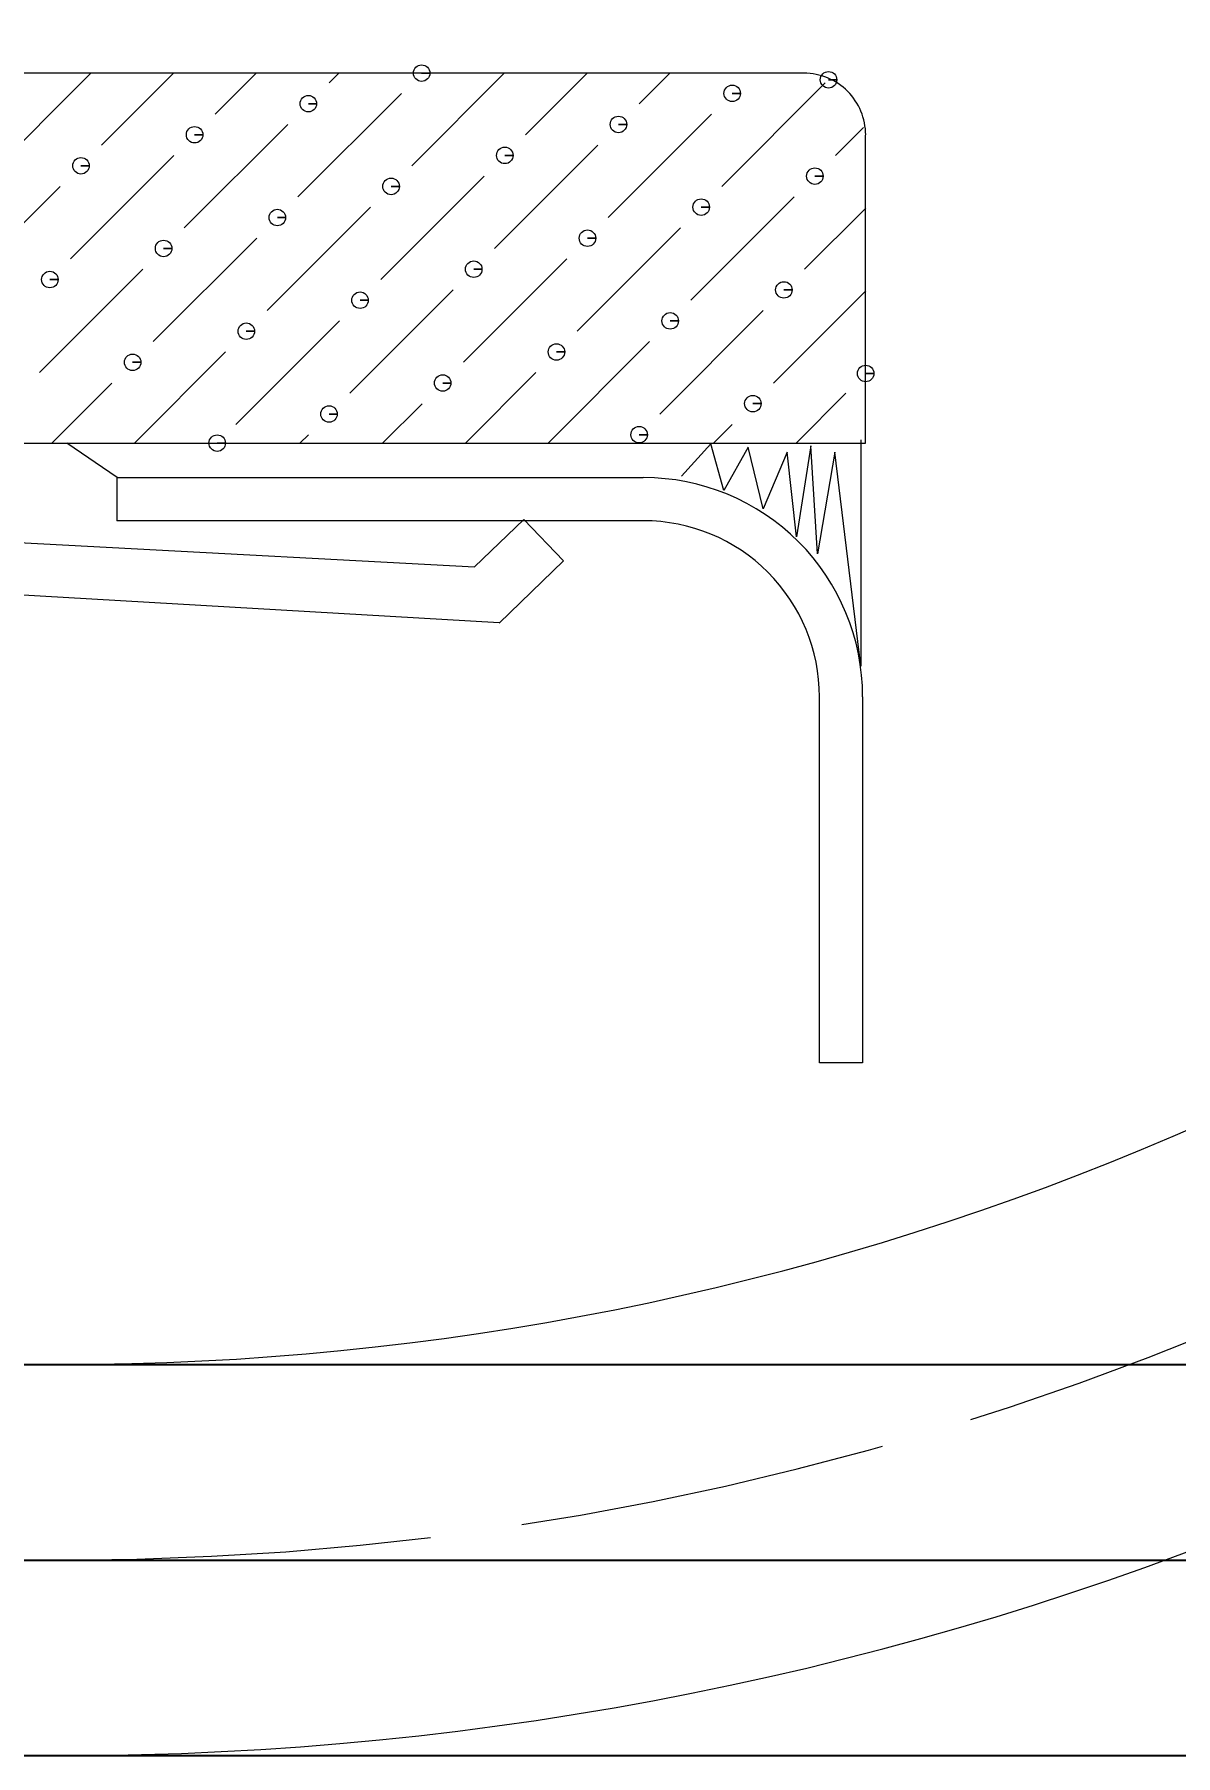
# Model space of a CAD drawing. Header units: millimetres. Extents: x 222 to 1427, y 261 to 1107.
# Drawn here: x 992.3 to 1029.3, y 470.9 to 526.8 of the extents above; entities that cross this region are included whole.
import ezdxf

# ---------------------------------------------------------------- set-up
doc = ezdxf.new("R2010")
doc.units = ezdxf.units.MM
doc.linetypes.add('ACAD_ISO02W100', pattern=[15, 12, -3])
for name, color, linetype, lineweight in [('文字', 3, 'Continuous', 30), ('細實線', 1, 'Continuous', 13), ('虚线', 2, 'ACAD_ISO02W100', 30)]:
    doc.layers.add(name, color=color, linetype=linetype, lineweight=lineweight)
doc.styles.add('DIM', font='txt.shx', dxfattribs={"width": 0.7, "bigfont": 'chineset.shx'})
doc.dimstyles.new('mm+in', dxfattribs={"dimscale": 3, "dimtxt": 3.5, "dimasz": 2.5, "dimexe": 1.25, "dimexo": 0.625, "dimgap": 2, "dimtad": 1, "dimtoh": 1, "dimdsep": 46, "dimtxsty": 'DIM', "dimcen": 0, "dimclrd": 1, "dimclre": 1, "dimclrt": 3, "dimadec": 0, "dimazin": 0, "dimtfac": 1, "dimtofl": 0, "dimtmove": 0, "dimatfit": 3, "dimfxl": 1, "dimlwd": -1, "dimarcsym": 0})

# ---------------------------------------------------------------- blocks, each defined once
blk = doc.blocks.new('*D20')
at = {"color": 1, "lineweight": -2}
for p, q in [((774.026, 875.92), (1139.02, 875.92)), ((774.026, 483.62), (1139.02, 483.62))]:
    blk.add_line(p, q, dxfattribs=at)
at = {"color": 1}
blk.add_line((1135.27, 868.42), (1135.27, 491.12), dxfattribs=at)
for points in [[(1136.52, 868.42), (1134.02, 868.42), (1135.27, 875.92)], [(1134.02, 491.12), (1136.52, 491.12), (1135.27, 483.62)]]:
    blk.add_solid(points, dxfattribs=at)
at = {"layer": 'Defpoints', "color": 0}
for p in [(772.151, 875.92), (772.151, 483.62), (1135.27, 483.62)]:
    blk.add_point(p, dxfattribs=at)
at = {"color": 3, "lineweight": 0, "insert": (1124.02, 679.77), "char_height": 10.5, "attachment_point": 5, "rotation": 90, "style": 'DIM'}
blk.add_mtext('392.3mm [15 7/16"]', dxfattribs=at)
blk = doc.blocks.new('*D21')
at = {"color": 1, "lineweight": -2}
for p, q in [((774.026, 882.27), (1172.571, 882.27)), ((774.026, 477.27), (1172.571, 477.27))]:
    blk.add_line(p, q, dxfattribs=at)
at = {"color": 1}
blk.add_line((1168.821, 874.77), (1168.821, 484.77), dxfattribs=at)
for points in [[(1170.071, 874.77), (1167.571, 874.77), (1168.821, 882.27)], [(1167.571, 484.77), (1170.071, 484.77), (1168.821, 477.27)]]:
    blk.add_solid(points, dxfattribs=at)
at = {"layer": 'Defpoints', "color": 0}
for p in [(772.151, 882.27), (772.151, 477.27), (1168.821, 477.27)]:
    blk.add_point(p, dxfattribs=at)
at = {"color": 3, "lineweight": 0, "insert": (1157.571, 679.77), "char_height": 10.5, "attachment_point": 5, "rotation": 90, "style": 'DIM'}
blk.add_mtext('405mm [15 15/16"]', dxfattribs=at)
blk = doc.blocks.new('*D22')
at = {"color": 1, "lineweight": -2}
for p, q in [((774.026, 888.62), (1211.26, 888.62)), ((774.026, 470.92), (1211.26, 470.92))]:
    blk.add_line(p, q, dxfattribs=at)
at = {"color": 1}
blk.add_line((1207.51, 881.12), (1207.51, 478.42), dxfattribs=at)
for points in [[(1208.76, 881.12), (1206.26, 881.12), (1207.51, 888.62)], [(1206.26, 478.42), (1208.76, 478.42), (1207.51, 470.92)]]:
    blk.add_solid(points, dxfattribs=at)
at = {"layer": 'Defpoints', "color": 0}
for p in [(772.151, 888.62), (772.151, 470.92), (1207.51, 470.92)]:
    blk.add_point(p, dxfattribs=at)
at = {"color": 3, "lineweight": 0, "insert": (1196.26, 679.77), "char_height": 10.5, "attachment_point": 5, "rotation": 90, "style": 'DIM'}
blk.add_mtext('417.7mm [16 7/16"]', dxfattribs=at)

msp = doc.modelspace()

# ---------------------------------------------------------------- linework, layer by layer
at = {"lineweight": 0}
msp.add_lwpolyline([(551.151, 470.92), (993.151, 470.92, 0.414214), (1097.501, 575.27), (1097.501, 784.27, 0.414214), (993.151, 888.62), (551.151, 888.62, 0.414214), (446.801, 784.27), (446.801, 575.27, 0.414214)], format="xyb", close=True, dxfattribs=at)
at = {"layer": '文字', "lineweight": 0}
msp.add_lwpolyline([(551.151, 483.62), (993.151, 483.62, 0.414214), (1084.801, 575.27), (1084.801, 784.27, 0.414214), (993.151, 875.92), (551.151, 875.92, 0.414214), (459.501, 784.27), (459.501, 575.27, 0.414214)], format="xyb", close=True, dxfattribs=at)
at = {"layer": '細實線', "lineweight": 0}
for points in [[(1017.256, 525.541), (1017.256, 525.541), (963.152, 525.541), (963.152, 525.541)], [(990.748, 522.201), (990.748, 522.201), (994.089, 525.545), (994.089, 525.545)], [(994.44, 523.208), (994.44, 523.208), (996.777, 525.545), (996.777, 525.545)], [(998.135, 524.216), (998.135, 524.216), (999.462, 525.545), (999.462, 525.545)], [(1001.83, 525.226), (1001.83, 525.226), (1002.15, 525.545), (1002.15, 525.545)], [(1004.515, 522.538), (1004.515, 522.538), (1007.522, 525.545), (1007.522, 525.545)], [(1008.21, 523.545), (1008.21, 523.545), (1010.21, 525.545), (1010.21, 525.545)], [(1011.903, 524.552), (1011.903, 524.552), (1012.895, 525.545), (1012.895, 525.545)], [(1000.821, 521.531), (1000.821, 521.531), (1004.178, 524.889), (1004.178, 524.889)], [(1014.59, 521.867), (1014.59, 521.867), (1017.948, 525.226), (1017.948, 525.226)], [(1010.896, 520.857), (1010.896, 520.857), (1014.254, 524.216), (1014.254, 524.216)], [(997.128, 520.524), (997.128, 520.524), (1000.486, 523.88), (1000.486, 523.88)], [(1018.285, 522.874), (1018.285, 522.874), (1019.196, 523.785), (1019.196, 523.785)], [(1007.203, 519.852), (1007.203, 519.852), (1010.561, 523.208), (1010.561, 523.208)], [(1019.26, 513.53), (1019.26, 513.53), (1019.26, 523.536), (1019.26, 523.536)], [(993.433, 519.516), (993.433, 519.516), (996.792, 522.874), (996.792, 522.874)], [(1003.508, 518.843), (1003.508, 518.843), (1006.866, 522.201), (1006.866, 522.201)], [(989.738, 518.507), (989.738, 518.507), (993.097, 521.867), (993.097, 521.867)], [(1013.582, 518.172), (1013.582, 518.172), (1016.941, 521.531), (1016.941, 521.531)], [(999.816, 517.836), (999.816, 517.836), (1003.171, 521.194), (1003.171, 521.194)], [(1017.276, 519.179), (1017.276, 519.179), (1019.262, 521.166), (1019.262, 521.166)], [(1009.888, 517.165), (1009.888, 517.165), (1013.247, 520.524), (1013.247, 520.524)], [(996.121, 516.829), (996.121, 516.829), (999.479, 520.187), (999.479, 520.187)], [(992.426, 515.822), (992.426, 515.822), (995.784, 519.179), (995.784, 519.179)], [(1006.194, 516.158), (1006.194, 516.158), (1009.552, 519.516), (1009.552, 519.516)], [(1002.501, 515.15), (1002.501, 515.15), (1005.859, 518.507), (1005.859, 518.507)], [(1016.27, 515.485), (1016.27, 515.485), (1019.262, 518.479), (1019.262, 518.479)], [(998.806, 514.143), (998.806, 514.143), (1002.164, 517.502), (1002.164, 517.502)], [(1012.575, 514.477), (1012.575, 514.477), (1015.934, 517.836), (1015.934, 517.836)], [(995.51, 513.533), (995.51, 513.533), (998.469, 516.492), (998.469, 516.492)], [(1008.943, 513.533), (1008.943, 513.533), (1012.239, 516.829), (1012.239, 516.829)], [(1006.257, 513.533), (1006.257, 513.533), (1008.545, 515.822), (1008.545, 515.822)], [(992.825, 513.533), (992.825, 513.533), (994.777, 515.485), (994.777, 515.485)], [(1003.571, 513.533), (1003.571, 513.533), (1004.852, 514.814), (1004.852, 514.814)], [(1017.004, 513.533), (1017.004, 513.533), (1018.621, 515.15), (1018.621, 515.15)], [(1014.316, 513.533), (1014.316, 513.533), (1014.927, 514.143), (1014.927, 514.143)], [(1000.883, 513.533), (1000.883, 513.533), (1001.157, 513.807), (1001.157, 513.807)], [(964.051, 513.533), (964.051, 513.533), (1019.26, 513.533), (1019.26, 513.533)], [(994.942, 512.416), (994.942, 512.416), (993.31, 513.533), (993.31, 513.533)], [(994.94, 512.416), (994.94, 512.416), (1012.033, 512.416), (1012.033, 512.416)], [(994.942, 511.012), (994.942, 511.012), (994.942, 512.414), (994.942, 512.414)], [(968.826, 511.535), (968.826, 511.535), (1006.552, 509.515), (1006.552, 509.515)], [(1012.033, 511.012), (1012.033, 511.012), (994.94, 511.012), (994.94, 511.012)], [(1006.553, 509.516), (1006.553, 509.516), (1008.154, 511.057), (1008.154, 511.057)], [(1008.152, 511.057), (1008.152, 511.057), (1009.449, 509.709), (1009.449, 509.709)], [(1007.353, 507.695), (1007.353, 507.695), (967.828, 509.997), (967.828, 509.997)], [(1009.449, 509.707), (1009.449, 509.707), (1007.355, 507.693), (1007.355, 507.693)], [(1017.76, 493.417), (1017.76, 493.417), (1017.76, 505.299), (1017.76, 505.299)], [(1019.161, 505.299), (1019.161, 505.299), (1019.161, 493.417), (1019.161, 493.417)], [(1019.161, 493.417), (1019.161, 493.417), (1017.76, 493.417), (1017.76, 493.417)]]:
    msp.add_open_spline(points, degree=3, dxfattribs=at)
for points, knots in [([(1004.837, 525.545), (1004.837, 525.545), (1005.105, 525.545), (1005.105, 525.545), (1005.105, 525.545), (1005.105, 525.693), (1004.985, 525.813), (1004.837, 525.813), (1004.837, 525.813), (1004.69, 525.813), (1004.569, 525.693), (1004.569, 525.545), (1004.569, 525.545), (1004.569, 525.398), (1004.69, 525.278), (1004.837, 525.278), (1004.837, 525.278), (1004.985, 525.278), (1005.105, 525.398), (1005.105, 525.545), (1005.105, 525.545), (1005.105, 525.545), (1004.837, 525.545), (1004.837, 525.545)], [0, 0, 0, 0, 0.142857, 0.142857, 0.142857, 0.142857, 0.285714, 0.285714, 0.285714, 0.285714, 0.428571, 0.428571, 0.428571, 0.428571, 0.571429, 0.571429, 0.571429, 0.571429, 0.714286, 0.714286, 0.714286, 0.714286, 1, 1, 1, 1]), ([(1019.262, 523.539), (1019.262, 524.071), (1019.05, 524.58), (1018.675, 524.956), (1018.675, 524.956), (1018.298, 525.332), (1017.79, 525.545), (1017.256, 525.545)], [0, 0, 0, 0, 0.333333, 0.333333, 0.333333, 0.333333, 1, 1, 1, 1]), ([(1018.056, 525.331), (1018.056, 525.331), (1018.324, 525.331), (1018.324, 525.331), (1018.324, 525.331), (1018.324, 525.478), (1018.204, 525.599), (1018.056, 525.599), (1018.056, 525.599), (1017.908, 525.599), (1017.788, 525.478), (1017.788, 525.331), (1017.788, 525.331), (1017.788, 525.183), (1017.908, 525.063), (1018.056, 525.063), (1018.056, 525.063), (1018.204, 525.063), (1018.324, 525.183), (1018.324, 525.331), (1018.324, 525.331), (1018.324, 525.331), (1018.056, 525.331), (1018.056, 525.331)], [0, 0, 0, 0, 0.142857, 0.142857, 0.142857, 0.142857, 0.285714, 0.285714, 0.285714, 0.285714, 0.428571, 0.428571, 0.428571, 0.428571, 0.571429, 0.571429, 0.571429, 0.571429, 0.714286, 0.714286, 0.714286, 0.714286, 1, 1, 1, 1]), ([(1001.157, 524.553), (1001.157, 524.553), (1001.425, 524.553), (1001.425, 524.553), (1001.425, 524.553), (1001.425, 524.7), (1001.305, 524.821), (1001.157, 524.821), (1001.157, 524.821), (1001.009, 524.821), (1000.889, 524.7), (1000.889, 524.553), (1000.889, 524.553), (1000.889, 524.405), (1001.009, 524.285), (1001.157, 524.285), (1001.157, 524.285), (1001.305, 524.285), (1001.425, 524.405), (1001.425, 524.553), (1001.425, 524.553), (1001.425, 524.553), (1001.157, 524.553), (1001.157, 524.553)], [0, 0, 0, 0, 0.142857, 0.142857, 0.142857, 0.142857, 0.285714, 0.285714, 0.285714, 0.285714, 0.428571, 0.428571, 0.428571, 0.428571, 0.571429, 0.571429, 0.571429, 0.571429, 0.714286, 0.714286, 0.714286, 0.714286, 1, 1, 1, 1]), ([(1014.927, 524.89), (1014.927, 524.89), (1015.194, 524.89), (1015.194, 524.89), (1015.194, 524.89), (1015.194, 525.037), (1015.074, 525.157), (1014.927, 525.157), (1014.927, 525.157), (1014.779, 525.157), (1014.659, 525.037), (1014.659, 524.89), (1014.659, 524.89), (1014.659, 524.742), (1014.779, 524.621), (1014.927, 524.621), (1014.927, 524.621), (1015.074, 524.621), (1015.194, 524.742), (1015.194, 524.89), (1015.194, 524.89), (1015.194, 524.89), (1014.927, 524.89), (1014.927, 524.89)], [0, 0, 0, 0, 0.142857, 0.142857, 0.142857, 0.142857, 0.285714, 0.285714, 0.285714, 0.285714, 0.428571, 0.428571, 0.428571, 0.428571, 0.571429, 0.571429, 0.571429, 0.571429, 0.714286, 0.714286, 0.714286, 0.714286, 1, 1, 1, 1]), ([(997.462, 523.546), (997.462, 523.546), (997.73, 523.546), (997.73, 523.546), (997.73, 523.546), (997.73, 523.693), (997.61, 523.813), (997.462, 523.813), (997.462, 523.813), (997.314, 523.813), (997.194, 523.693), (997.194, 523.546), (997.194, 523.546), (997.194, 523.398), (997.314, 523.278), (997.462, 523.278), (997.462, 523.278), (997.61, 523.278), (997.73, 523.398), (997.73, 523.546), (997.73, 523.546), (997.73, 523.546), (997.462, 523.546), (997.462, 523.546)], [0, 0, 0, 0, 0.142857, 0.142857, 0.142857, 0.142857, 0.285714, 0.285714, 0.285714, 0.285714, 0.428571, 0.428571, 0.428571, 0.428571, 0.571429, 0.571429, 0.571429, 0.571429, 0.714286, 0.714286, 0.714286, 0.714286, 1, 1, 1, 1]), ([(1011.232, 523.88), (1011.232, 523.88), (1011.5, 523.88), (1011.5, 523.88), (1011.5, 523.88), (1011.5, 524.028), (1011.379, 524.148), (1011.232, 524.148), (1011.232, 524.148), (1011.084, 524.148), (1010.964, 524.028), (1010.964, 523.88), (1010.964, 523.88), (1010.964, 523.733), (1011.084, 523.612), (1011.232, 523.612), (1011.232, 523.612), (1011.379, 523.612), (1011.5, 523.733), (1011.5, 523.88), (1011.5, 523.88), (1011.5, 523.88), (1011.232, 523.88), (1011.232, 523.88)], [0, 0, 0, 0, 0.142857, 0.142857, 0.142857, 0.142857, 0.285714, 0.285714, 0.285714, 0.285714, 0.428571, 0.428571, 0.428571, 0.428571, 0.571429, 0.571429, 0.571429, 0.571429, 0.714286, 0.714286, 0.714286, 0.714286, 1, 1, 1, 1]), ([(1007.539, 522.875), (1007.539, 522.875), (1007.807, 522.875), (1007.807, 522.875), (1007.807, 522.875), (1007.807, 523.023), (1007.687, 523.143), (1007.539, 523.143), (1007.539, 523.143), (1007.392, 523.143), (1007.271, 523.023), (1007.271, 522.875), (1007.271, 522.875), (1007.271, 522.727), (1007.392, 522.607), (1007.539, 522.607), (1007.539, 522.607), (1007.687, 522.607), (1007.807, 522.727), (1007.807, 522.875), (1007.807, 522.875), (1007.807, 522.875), (1007.539, 522.875), (1007.539, 522.875)], [0, 0, 0, 0, 0.142857, 0.142857, 0.142857, 0.142857, 0.285714, 0.285714, 0.285714, 0.285714, 0.428571, 0.428571, 0.428571, 0.428571, 0.571429, 0.571429, 0.571429, 0.571429, 0.714286, 0.714286, 0.714286, 0.714286, 1, 1, 1, 1]), ([(993.77, 522.538), (993.77, 522.538), (994.038, 522.538), (994.038, 522.538), (994.038, 522.538), (994.038, 522.686), (993.917, 522.806), (993.77, 522.806), (993.77, 522.806), (993.622, 522.806), (993.502, 522.686), (993.502, 522.538), (993.502, 522.538), (993.502, 522.391), (993.622, 522.271), (993.77, 522.271), (993.77, 522.271), (993.917, 522.271), (994.038, 522.391), (994.038, 522.538), (994.038, 522.538), (994.038, 522.538), (993.77, 522.538), (993.77, 522.538)], [0, 0, 0, 0, 0.142857, 0.142857, 0.142857, 0.142857, 0.285714, 0.285714, 0.285714, 0.285714, 0.428571, 0.428571, 0.428571, 0.428571, 0.571429, 0.571429, 0.571429, 0.571429, 0.714286, 0.714286, 0.714286, 0.714286, 1, 1, 1, 1]), ([(1003.844, 521.868), (1003.844, 521.868), (1004.113, 521.868), (1004.113, 521.868), (1004.113, 521.868), (1004.113, 522.016), (1003.992, 522.136), (1003.844, 522.136), (1003.844, 522.136), (1003.697, 522.136), (1003.576, 522.016), (1003.576, 521.868), (1003.576, 521.868), (1003.576, 521.72), (1003.697, 521.6), (1003.844, 521.6), (1003.844, 521.6), (1003.992, 521.6), (1004.113, 521.72), (1004.113, 521.868), (1004.113, 521.868), (1004.113, 521.868), (1003.844, 521.868), (1003.844, 521.868)], [0, 0, 0, 0, 0.142857, 0.142857, 0.142857, 0.142857, 0.285714, 0.285714, 0.285714, 0.285714, 0.428571, 0.428571, 0.428571, 0.428571, 0.571429, 0.571429, 0.571429, 0.571429, 0.714286, 0.714286, 0.714286, 0.714286, 1, 1, 1, 1]), ([(1017.612, 522.202), (1017.612, 522.202), (1017.88, 522.202), (1017.88, 522.202), (1017.88, 522.202), (1017.88, 522.35), (1017.76, 522.47), (1017.612, 522.47), (1017.612, 522.47), (1017.465, 522.47), (1017.344, 522.35), (1017.344, 522.202), (1017.344, 522.202), (1017.344, 522.054), (1017.465, 521.934), (1017.612, 521.934), (1017.612, 521.934), (1017.76, 521.934), (1017.88, 522.054), (1017.88, 522.202), (1017.88, 522.202), (1017.88, 522.202), (1017.612, 522.202), (1017.612, 522.202)], [0, 0, 0, 0, 0.142857, 0.142857, 0.142857, 0.142857, 0.285714, 0.285714, 0.285714, 0.285714, 0.428571, 0.428571, 0.428571, 0.428571, 0.571429, 0.571429, 0.571429, 0.571429, 0.714286, 0.714286, 0.714286, 0.714286, 1, 1, 1, 1]), ([(1013.919, 521.195), (1013.919, 521.195), (1014.187, 521.195), (1014.187, 521.195), (1014.187, 521.195), (1014.187, 521.342), (1014.067, 521.463), (1013.919, 521.463), (1013.919, 521.463), (1013.772, 521.463), (1013.651, 521.342), (1013.651, 521.195), (1013.651, 521.195), (1013.651, 521.047), (1013.772, 520.927), (1013.919, 520.927), (1013.919, 520.927), (1014.067, 520.927), (1014.187, 521.047), (1014.187, 521.195), (1014.187, 521.195), (1014.187, 521.195), (1013.919, 521.195), (1013.919, 521.195)], [0, 0, 0, 0, 0.142857, 0.142857, 0.142857, 0.142857, 0.285714, 0.285714, 0.285714, 0.285714, 0.428571, 0.428571, 0.428571, 0.428571, 0.571429, 0.571429, 0.571429, 0.571429, 0.714286, 0.714286, 0.714286, 0.714286, 1, 1, 1, 1]), ([(1000.15, 520.858), (1000.15, 520.858), (1000.418, 520.858), (1000.418, 520.858), (1000.418, 520.858), (1000.418, 521.006), (1000.297, 521.126), (1000.15, 521.126), (1000.15, 521.126), (1000.002, 521.126), (999.882, 521.006), (999.882, 520.858), (999.882, 520.858), (999.882, 520.711), (1000.002, 520.59), (1000.15, 520.59), (1000.15, 520.59), (1000.297, 520.59), (1000.418, 520.711), (1000.418, 520.858), (1000.418, 520.858), (1000.418, 520.858), (1000.15, 520.858), (1000.15, 520.858)], [0, 0, 0, 0, 0.142857, 0.142857, 0.142857, 0.142857, 0.285714, 0.285714, 0.285714, 0.285714, 0.428571, 0.428571, 0.428571, 0.428571, 0.571429, 0.571429, 0.571429, 0.571429, 0.714286, 0.714286, 0.714286, 0.714286, 1, 1, 1, 1]), ([(1010.225, 520.187), (1010.225, 520.187), (1010.492, 520.187), (1010.492, 520.187), (1010.492, 520.187), (1010.492, 520.335), (1010.372, 520.455), (1010.225, 520.455), (1010.225, 520.455), (1010.077, 520.455), (1009.957, 520.335), (1009.957, 520.187), (1009.957, 520.187), (1009.957, 520.04), (1010.077, 519.919), (1010.225, 519.919), (1010.225, 519.919), (1010.372, 519.919), (1010.492, 520.04), (1010.492, 520.187), (1010.492, 520.187), (1010.492, 520.187), (1010.225, 520.187), (1010.225, 520.187)], [0, 0, 0, 0, 0.142857, 0.142857, 0.142857, 0.142857, 0.285714, 0.285714, 0.285714, 0.285714, 0.428571, 0.428571, 0.428571, 0.428571, 0.571429, 0.571429, 0.571429, 0.571429, 0.714286, 0.714286, 0.714286, 0.714286, 1, 1, 1, 1]), ([(996.455, 519.854), (996.455, 519.854), (996.723, 519.854), (996.723, 519.854), (996.723, 519.854), (996.723, 520.001), (996.603, 520.121), (996.455, 520.121), (996.455, 520.121), (996.307, 520.121), (996.187, 520.001), (996.187, 519.854), (996.187, 519.854), (996.187, 519.706), (996.307, 519.585), (996.455, 519.585), (996.455, 519.585), (996.603, 519.585), (996.723, 519.706), (996.723, 519.854), (996.723, 519.854), (996.723, 519.854), (996.455, 519.854), (996.455, 519.854)], [0, 0, 0, 0, 0.142857, 0.142857, 0.142857, 0.142857, 0.285714, 0.285714, 0.285714, 0.285714, 0.428571, 0.428571, 0.428571, 0.428571, 0.571429, 0.571429, 0.571429, 0.571429, 0.714286, 0.714286, 0.714286, 0.714286, 1, 1, 1, 1]), ([(1006.53, 519.18), (1006.53, 519.18), (1006.798, 519.18), (1006.798, 519.18), (1006.798, 519.18), (1006.798, 519.328), (1006.677, 519.448), (1006.53, 519.448), (1006.53, 519.448), (1006.382, 519.448), (1006.262, 519.328), (1006.262, 519.18), (1006.262, 519.18), (1006.262, 519.032), (1006.382, 518.912), (1006.53, 518.912), (1006.53, 518.912), (1006.677, 518.912), (1006.798, 519.032), (1006.798, 519.18), (1006.798, 519.18), (1006.798, 519.18), (1006.53, 519.18), (1006.53, 519.18)], [0, 0, 0, 0, 0.142857, 0.142857, 0.142857, 0.142857, 0.285714, 0.285714, 0.285714, 0.285714, 0.428571, 0.428571, 0.428571, 0.428571, 0.571429, 0.571429, 0.571429, 0.571429, 0.714286, 0.714286, 0.714286, 0.714286, 1, 1, 1, 1]), ([(992.76, 518.844), (992.76, 518.844), (993.028, 518.844), (993.028, 518.844), (993.028, 518.844), (993.028, 518.991), (992.908, 519.111), (992.76, 519.111), (992.76, 519.111), (992.612, 519.111), (992.492, 518.991), (992.492, 518.844), (992.492, 518.844), (992.492, 518.696), (992.612, 518.576), (992.76, 518.576), (992.76, 518.576), (992.908, 518.576), (993.028, 518.696), (993.028, 518.844), (993.028, 518.844), (993.028, 518.844), (992.76, 518.844), (992.76, 518.844)], [0, 0, 0, 0, 0.142857, 0.142857, 0.142857, 0.142857, 0.285714, 0.285714, 0.285714, 0.285714, 0.428571, 0.428571, 0.428571, 0.428571, 0.571429, 0.571429, 0.571429, 0.571429, 0.714286, 0.714286, 0.714286, 0.714286, 1, 1, 1, 1]), ([(1016.605, 518.508), (1016.605, 518.508), (1016.873, 518.508), (1016.873, 518.508), (1016.873, 518.508), (1016.873, 518.655), (1016.753, 518.775), (1016.605, 518.775), (1016.605, 518.775), (1016.457, 518.775), (1016.337, 518.655), (1016.337, 518.508), (1016.337, 518.508), (1016.337, 518.36), (1016.457, 518.24), (1016.605, 518.24), (1016.605, 518.24), (1016.753, 518.24), (1016.873, 518.36), (1016.873, 518.508), (1016.873, 518.508), (1016.873, 518.508), (1016.605, 518.508), (1016.605, 518.508)], [0, 0, 0, 0, 0.142857, 0.142857, 0.142857, 0.142857, 0.285714, 0.285714, 0.285714, 0.285714, 0.428571, 0.428571, 0.428571, 0.428571, 0.571429, 0.571429, 0.571429, 0.571429, 0.714286, 0.714286, 0.714286, 0.714286, 1, 1, 1, 1]), ([(1002.837, 518.173), (1002.837, 518.173), (1003.105, 518.173), (1003.105, 518.173), (1003.105, 518.173), (1003.105, 518.321), (1002.985, 518.441), (1002.837, 518.441), (1002.837, 518.441), (1002.69, 518.441), (1002.569, 518.321), (1002.569, 518.173), (1002.569, 518.173), (1002.569, 518.025), (1002.69, 517.905), (1002.837, 517.905), (1002.837, 517.905), (1002.985, 517.905), (1003.105, 518.025), (1003.105, 518.173), (1003.105, 518.173), (1003.105, 518.173), (1002.837, 518.173), (1002.837, 518.173)], [0, 0, 0, 0, 0.142857, 0.142857, 0.142857, 0.142857, 0.285714, 0.285714, 0.285714, 0.285714, 0.428571, 0.428571, 0.428571, 0.428571, 0.571429, 0.571429, 0.571429, 0.571429, 0.714286, 0.714286, 0.714286, 0.714286, 1, 1, 1, 1]), ([(1012.912, 517.502), (1012.912, 517.502), (1013.18, 517.502), (1013.18, 517.502), (1013.18, 517.502), (1013.18, 517.65), (1013.06, 517.77), (1012.912, 517.77), (1012.912, 517.77), (1012.765, 517.77), (1012.644, 517.65), (1012.644, 517.502), (1012.644, 517.502), (1012.644, 517.355), (1012.765, 517.234), (1012.912, 517.234), (1012.912, 517.234), (1013.06, 517.234), (1013.18, 517.355), (1013.18, 517.502), (1013.18, 517.502), (1013.18, 517.502), (1012.912, 517.502), (1012.912, 517.502)], [0, 0, 0, 0, 0.142857, 0.142857, 0.142857, 0.142857, 0.285714, 0.285714, 0.285714, 0.285714, 0.428571, 0.428571, 0.428571, 0.428571, 0.571429, 0.571429, 0.571429, 0.571429, 0.714286, 0.714286, 0.714286, 0.714286, 1, 1, 1, 1]), ([(999.142, 517.166), (999.142, 517.166), (999.411, 517.166), (999.411, 517.166), (999.411, 517.166), (999.411, 517.314), (999.29, 517.434), (999.142, 517.434), (999.142, 517.434), (998.995, 517.434), (998.874, 517.314), (998.874, 517.166), (998.874, 517.166), (998.874, 517.018), (998.995, 516.898), (999.142, 516.898), (999.142, 516.898), (999.29, 516.898), (999.411, 517.018), (999.411, 517.166), (999.411, 517.166), (999.411, 517.166), (999.142, 517.166), (999.142, 517.166)], [0, 0, 0, 0, 0.142857, 0.142857, 0.142857, 0.142857, 0.285714, 0.285714, 0.285714, 0.285714, 0.428571, 0.428571, 0.428571, 0.428571, 0.571429, 0.571429, 0.571429, 0.571429, 0.714286, 0.714286, 0.714286, 0.714286, 1, 1, 1, 1]), ([(995.448, 516.159), (995.448, 516.159), (995.716, 516.159), (995.716, 516.159), (995.716, 516.159), (995.716, 516.306), (995.595, 516.426), (995.448, 516.426), (995.448, 516.426), (995.3, 516.426), (995.18, 516.306), (995.18, 516.159), (995.18, 516.159), (995.18, 516.011), (995.3, 515.89), (995.448, 515.89), (995.448, 515.89), (995.595, 515.89), (995.716, 516.011), (995.716, 516.159), (995.716, 516.159), (995.716, 516.159), (995.448, 516.159), (995.448, 516.159)], [0, 0, 0, 0, 0.142857, 0.142857, 0.142857, 0.142857, 0.285714, 0.285714, 0.285714, 0.285714, 0.428571, 0.428571, 0.428571, 0.428571, 0.571429, 0.571429, 0.571429, 0.571429, 0.714286, 0.714286, 0.714286, 0.714286, 1, 1, 1, 1]), ([(1009.217, 516.493), (1009.217, 516.493), (1009.485, 516.493), (1009.485, 516.493), (1009.485, 516.493), (1009.485, 516.64), (1009.365, 516.761), (1009.217, 516.761), (1009.217, 516.761), (1009.07, 516.761), (1008.949, 516.64), (1008.949, 516.493), (1008.949, 516.493), (1008.949, 516.345), (1009.07, 516.225), (1009.217, 516.225), (1009.217, 516.225), (1009.365, 516.225), (1009.485, 516.345), (1009.485, 516.493), (1009.485, 516.493), (1009.485, 516.493), (1009.217, 516.493), (1009.217, 516.493)], [0, 0, 0, 0, 0.142857, 0.142857, 0.142857, 0.142857, 0.285714, 0.285714, 0.285714, 0.285714, 0.428571, 0.428571, 0.428571, 0.428571, 0.571429, 0.571429, 0.571429, 0.571429, 0.714286, 0.714286, 0.714286, 0.714286, 1, 1, 1, 1]), ([(1019.262, 515.794), (1019.262, 515.794), (1019.53, 515.794), (1019.53, 515.794), (1019.53, 515.794), (1019.53, 515.942), (1019.41, 516.062), (1019.262, 516.062), (1019.262, 516.062), (1019.114, 516.062), (1018.994, 515.942), (1018.994, 515.794), (1018.994, 515.794), (1018.994, 515.646), (1019.114, 515.526), (1019.262, 515.526), (1019.262, 515.526), (1019.41, 515.526), (1019.53, 515.646), (1019.53, 515.794), (1019.53, 515.794), (1019.53, 515.794), (1019.262, 515.794), (1019.262, 515.794)], [0, 0, 0, 0, 0.142857, 0.142857, 0.142857, 0.142857, 0.285714, 0.285714, 0.285714, 0.285714, 0.428571, 0.428571, 0.428571, 0.428571, 0.571429, 0.571429, 0.571429, 0.571429, 0.714286, 0.714286, 0.714286, 0.714286, 1, 1, 1, 1]), ([(1005.523, 515.485), (1005.523, 515.485), (1005.79, 515.485), (1005.79, 515.485), (1005.79, 515.485), (1005.79, 515.633), (1005.67, 515.753), (1005.523, 515.753), (1005.523, 515.753), (1005.375, 515.753), (1005.255, 515.633), (1005.255, 515.485), (1005.255, 515.485), (1005.255, 515.338), (1005.375, 515.217), (1005.523, 515.217), (1005.523, 515.217), (1005.67, 515.217), (1005.79, 515.338), (1005.79, 515.485), (1005.79, 515.485), (1005.79, 515.485), (1005.523, 515.485), (1005.523, 515.485)], [0, 0, 0, 0, 0.142857, 0.142857, 0.142857, 0.142857, 0.285714, 0.285714, 0.285714, 0.285714, 0.428571, 0.428571, 0.428571, 0.428571, 0.571429, 0.571429, 0.571429, 0.571429, 0.714286, 0.714286, 0.714286, 0.714286, 1, 1, 1, 1]), ([(1001.83, 514.478), (1001.83, 514.478), (1002.098, 514.478), (1002.098, 514.478), (1002.098, 514.478), (1002.098, 514.626), (1001.978, 514.746), (1001.83, 514.746), (1001.83, 514.746), (1001.682, 514.746), (1001.562, 514.626), (1001.562, 514.478), (1001.562, 514.478), (1001.562, 514.33), (1001.682, 514.21), (1001.83, 514.21), (1001.83, 514.21), (1001.978, 514.21), (1002.098, 514.33), (1002.098, 514.478), (1002.098, 514.478), (1002.098, 514.478), (1001.83, 514.478), (1001.83, 514.478)], [0, 0, 0, 0, 0.142857, 0.142857, 0.142857, 0.142857, 0.285714, 0.285714, 0.285714, 0.285714, 0.428571, 0.428571, 0.428571, 0.428571, 0.571429, 0.571429, 0.571429, 0.571429, 0.714286, 0.714286, 0.714286, 0.714286, 1, 1, 1, 1]), ([(1015.597, 514.815), (1015.597, 514.815), (1015.865, 514.815), (1015.865, 514.815), (1015.865, 514.815), (1015.865, 514.962), (1015.745, 515.083), (1015.597, 515.083), (1015.597, 515.083), (1015.449, 515.083), (1015.329, 514.962), (1015.329, 514.815), (1015.329, 514.815), (1015.329, 514.667), (1015.449, 514.547), (1015.597, 514.547), (1015.597, 514.547), (1015.745, 514.547), (1015.865, 514.667), (1015.865, 514.815), (1015.865, 514.815), (1015.865, 514.815), (1015.597, 514.815), (1015.597, 514.815)], [0, 0, 0, 0, 0.142857, 0.142857, 0.142857, 0.142857, 0.285714, 0.285714, 0.285714, 0.285714, 0.428571, 0.428571, 0.428571, 0.428571, 0.571429, 0.571429, 0.571429, 0.571429, 0.714286, 0.714286, 0.714286, 0.714286, 1, 1, 1, 1]), ([(998.197, 513.533), (998.197, 513.533), (998.465, 513.533), (998.465, 513.533), (998.465, 513.533), (998.465, 513.681), (998.345, 513.802), (998.197, 513.802), (998.197, 513.802), (998.05, 513.802), (997.929, 513.681), (997.929, 513.533), (997.929, 513.533), (997.929, 513.386), (998.05, 513.265), (998.197, 513.265), (998.197, 513.265), (998.345, 513.265), (998.465, 513.386), (998.465, 513.533), (998.465, 513.533), (998.465, 513.533), (998.197, 513.533), (998.197, 513.533)], [0, 0, 0, 0, 0.142857, 0.142857, 0.142857, 0.142857, 0.285714, 0.285714, 0.285714, 0.285714, 0.428571, 0.428571, 0.428571, 0.428571, 0.571429, 0.571429, 0.571429, 0.571429, 0.714286, 0.714286, 0.714286, 0.714286, 1, 1, 1, 1]), ([(1011.903, 513.807), (1011.903, 513.807), (1012.171, 513.807), (1012.171, 513.807), (1012.171, 513.807), (1012.171, 513.955), (1012.051, 514.075), (1011.903, 514.075), (1011.903, 514.075), (1011.755, 514.075), (1011.635, 513.955), (1011.635, 513.807), (1011.635, 513.807), (1011.635, 513.66), (1011.755, 513.54), (1011.903, 513.54), (1011.903, 513.54), (1012.051, 513.54), (1012.171, 513.66), (1012.171, 513.807), (1012.171, 513.807), (1012.171, 513.807), (1011.903, 513.807), (1011.903, 513.807)], [0, 0, 0, 0, 0.142857, 0.142857, 0.142857, 0.142857, 0.285714, 0.285714, 0.285714, 0.285714, 0.428571, 0.428571, 0.428571, 0.428571, 0.571429, 0.571429, 0.571429, 0.571429, 0.714286, 0.714286, 0.714286, 0.714286, 1, 1, 1, 1]), ([(1019.106, 513.642), (1019.106, 513.642), (1019.106, 506.289), (1019.106, 506.289), (1019.106, 506.289), (1019.106, 506.289), (1018.262, 513.239), (1018.262, 513.239), (1018.262, 513.239), (1018.262, 513.239), (1017.696, 509.941), (1017.696, 509.941), (1017.696, 509.941), (1017.696, 509.941), (1017.483, 513.44), (1017.483, 513.44), (1017.483, 513.44), (1017.483, 513.44), (1017.012, 510.492), (1017.012, 510.492), (1017.012, 510.492), (1017.012, 510.492), (1016.708, 513.239), (1016.708, 513.239), (1016.708, 513.239), (1016.708, 513.239), (1015.93, 511.396), (1015.93, 511.396), (1015.93, 511.396), (1015.93, 511.396), (1015.445, 513.404), (1015.445, 513.404), (1015.445, 513.404), (1015.445, 513.404), (1014.65, 511.992), (1014.65, 511.992), (1014.65, 511.992), (1014.65, 511.992), (1014.231, 513.515), (1014.231, 513.515), (1014.231, 513.515), (1014.231, 513.515), (1013.281, 512.457), (1013.281, 512.457)], [0, 0, 0, 0, 0.083333, 0.083333, 0.083333, 0.083333, 0.166667, 0.166667, 0.166667, 0.166667, 0.25, 0.25, 0.25, 0.25, 0.333333, 0.333333, 0.333333, 0.333333, 0.416667, 0.416667, 0.416667, 0.416667, 0.5, 0.5, 0.5, 0.5, 0.583333, 0.583333, 0.583333, 0.583333, 0.666667, 0.666667, 0.666667, 0.666667, 0.75, 0.75, 0.75, 0.75, 0.833333, 0.833333, 0.833333, 0.833333, 1, 1, 1, 1]), ([(1019.164, 505.299), (1019.164, 507.187), (1018.414, 508.996), (1017.081, 510.331), (1017.081, 510.331), (1015.746, 511.664), (1013.934, 512.414), (1012.048, 512.414)], [0, 0, 0, 0, 0.333333, 0.333333, 0.333333, 0.333333, 1, 1, 1, 1]), ([(1017.762, 505.299), (1017.762, 506.814), (1017.16, 508.267), (1016.088, 509.34), (1016.088, 509.34), (1015.017, 510.412), (1013.564, 511.012), (1012.047, 511.012)], [0, 0, 0, 0, 0.333333, 0.333333, 0.333333, 0.333333, 1, 1, 1, 1])]:
    msp.add_open_spline(points, degree=3, knots=knots, dxfattribs=at)
at = {"layer": '虚线', "lineweight": 0}
msp.add_lwpolyline([(551.151, 477.27), (993.151, 477.27, 0.414214), (1091.151, 575.27), (1091.151, 784.27, 0.414214), (993.151, 882.27), (551.151, 882.27, 0.414214), (453.151, 784.27), (453.151, 575.27, 0.414214)], format="xyb", close=True, dxfattribs=at)

# ---------------------------------------------------------------- dimensions: what is measured, and where the dimension line sits
at = {"lineweight": 0}
for base, p1, p2, picture, middle in [((1207.51, 470.92), (772.151, 888.62), (772.151, 470.92), '*D22', (1196.26, 679.77)), ((1168.821, 477.27), (772.151, 882.27), (772.151, 477.27), '*D21', (1157.571, 679.77)), ((1135.27, 483.62), (772.151, 875.92), (772.151, 483.62), '*D20', (1124.02, 679.77))]:
    dim = msp.add_linear_dim(base=base, p1=p1, p2=p2, angle=90, dimstyle='mm+in', override={"dimpost": 'mm'}, dxfattribs=at)
    dim.commit()
    dim.dimension.update_dxf_attribs({"geometry": picture, "text_midpoint": middle})

doc.saveas('drawing.dxf')
